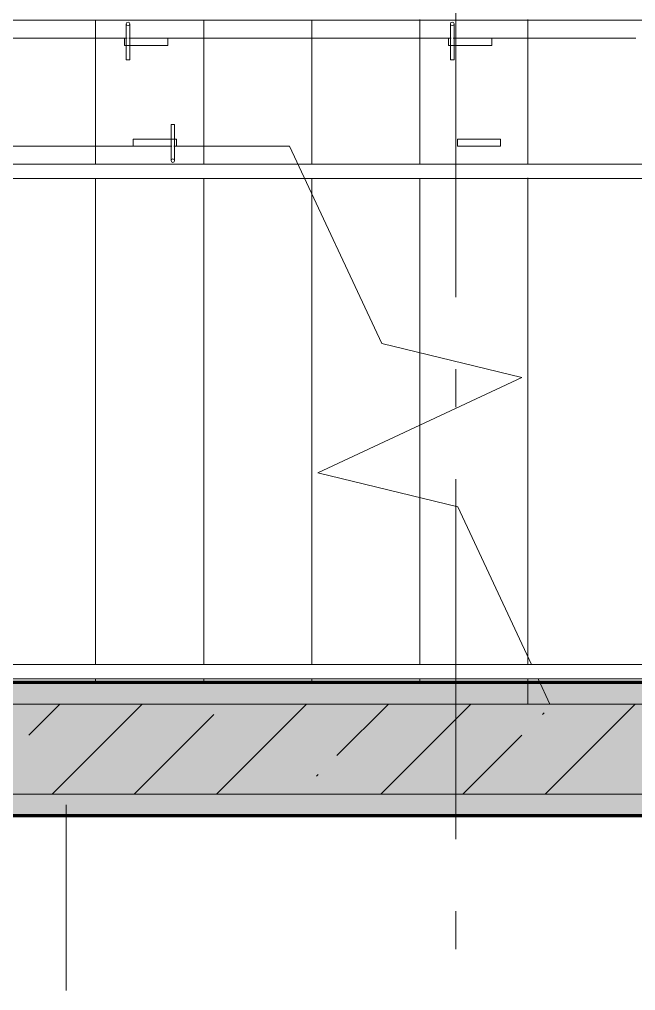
# Model space of a CAD drawing. Header units: millimetres. Extents: x -537608 to 253996, y -217170 to 186033.
# Drawn here: x -269623 to -267912, y 26853 to 29551 of the extents above; entities that cross this region are included whole.
import ezdxf

# ---------------------------------------------------------------- set-up
doc = ezdxf.new("R2010")
doc.units = ezdxf.units.MM
doc.layers.add('16) Лак 1.6м', color=160, linetype='Continuous', lineweight=90)
doc.layers.add('PDF _Геометрия', color=7, linetype='Continuous')
doc.layers.add('PDF _Сплошная заливка', color=7, linetype='Continuous', true_color=0xffffff)

msp = doc.modelspace()

# ---------------------------------------------------------------- hatches: boundary and pattern name
at = {"layer": 'PDF _Сплошная заливка', "true_color": 0x56bc34, "transparency": 33554559}
msp.add_hatch(color=85, dxfattribs=at).paths.add_polyline_path([(-265161.3488, 27649.0007), (-264911.3488, 27649.0007), (-264911.3488, 27709.0035), (-272351.3511, 27709.0035), (-272351.3511, 27649.0007), (-266113.7491, 27649.0007)])
at = {"layer": 'PDF _Сплошная заливка', "transparency": 33554559}
msp.add_hatch(color=256, dxfattribs=at).paths.add_polyline_path([(-265161.3488, 27399.0039), (-265161.3488, 27649.0007), (-272161.3508, 27649.0007), (-272161.3508, 27399.0039), (-266113.7491, 27399.0039)])
at = {"layer": 'PDF _Сплошная заливка', "true_color": 0xff7d7d, "transparency": 33554559}
msp.add_hatch(color=11, dxfattribs=at).paths.add_polyline_path([(-265221.3495, 27339.0011), (-265161.3488, 27339.0011), (-265161.3488, 27399.0039), (-272101.3522, 27399.0039), (-272101.3522, 27339.0011), (-266113.7491, 27339.0011)])

# ---------------------------------------------------------------- linework, layer by layer
at = {"layer": '16) Лак 1.6м'}
for points in [[(-272351.3511, 30799.35), (-272351.3511, 30989.0038), (-265131.349, 30989.0038), (-265131.349, 30799.0034), (-265131.349, 30769.002), (-264971.3501, 30769.002), (-264971.3501, 27709.0035), (-272351.3511, 27709.0035), (-272351.3511, 29149.3516)], [(-272721.3514, 29149.3516), (-272721.3514, 27089.0043), (-272101.3522, 27089.0043), (-272101.3522, 27339.0011), (-265221.3495, 27339.0011), (-265221.3495, 27089.0043), (-264911.3488, 27089.0043)]]:
    msp.add_lwpolyline(points, dxfattribs=at)
at = {"layer": 'PDF _Геометрия', "color": 253, "lineweight": 9, "true_color": 0xaaaaaa}
for p, q in [((-268411.3498, 28779.7238), (-268411.3498, 29779.7237)), ((-269411.3498, 29499.0043), (-269411.3498, 29549.8442)), ((-269411.3498, 29549.8442), (-269411.3498, 29499.0043)), ((-269111.3506, 29499.0043), (-269111.3506, 29549.9561)), ((-269111.3506, 29549.9561), (-269111.3506, 29499.0043)), ((-268811.3493, 29499.0043), (-268811.3493, 29550.0724)), ((-268811.3493, 29550.0724), (-268811.3493, 29499.0043)), ((-268511.3502, 29499.0043), (-268511.3502, 29550.9853)), ((-268511.3502, 29550.9853), (-268511.3502, 29499.0043)), ((-268211.3511, 29499.0043), (-268211.3511, 29550.9853)), ((-268211.3511, 29550.9853), (-268211.3511, 29499.0043)), ((-269411.3498, 29499.0043), (-269711.351, 29499.0043)), ((-269331.3502, 29499.0043), (-269411.3498, 29499.0043)), ((-269411.3498, 29199.0031), (-269411.3498, 29499.0043)), ((-269411.3498, 29499.0043), (-269411.3498, 29199.0031)), ((-269111.3506, 29499.0043), (-269211.351, 29499.0043)), ((-268811.3493, 29499.0043), (-269111.3506, 29499.0043)), ((-269111.3506, 29199.0031), (-269111.3506, 29499.0043)), ((-269111.3506, 29499.0043), (-269111.3506, 29199.0031)), ((-268511.3502, 29499.0043), (-268811.3493, 29499.0043)), ((-268811.3493, 29148.5034), (-268811.3493, 29499.0043)), ((-268811.3493, 29499.0043), (-268811.3493, 29148.5034)), ((-268431.3507, 29499.0043), (-268511.3502, 29499.0043)), ((-268511.3502, 29148.034), (-268511.3502, 29499.0043)), ((-268511.3502, 29499.0043), (-268511.3502, 29148.034)), ((-268211.3511, 29499.0043), (-268311.3493, 29499.0043)), ((-267911.3498, 29499.0043), (-268211.3511, 29499.0043)), ((-268211.3511, 29147.9436), (-268211.3511, 29499.0043)), ((-268211.3511, 29499.0043), (-268211.3511, 29147.9436)), ((-269711.351, 29199.0031), (-269411.3498, 29199.0031)), ((-269411.3498, 29199.0031), (-269199.5033, 29199.0031)), ((-269411.3498, 29148.5034), (-269411.3498, 29199.0031)), ((-269411.3498, 29199.0031), (-269411.3498, 29148.5034)), ((-269194.5021, 29199.0031), (-269111.3506, 29199.0031)), ((-269111.3506, 29199.0031), (-268872.7387, 29199.0031)), ((-269111.3506, 29148.5034), (-269111.3506, 29199.0031)), ((-269111.3506, 29199.0031), (-269111.3506, 29148.5034)), ((-268872.7387, 29199.0031), (-268617.0043, 28650.5809)), ((-269411.3498, 27759.0038), (-269411.3498, 29109.5047)), ((-269411.3498, 29109.5047), (-269411.3498, 27759.0038)), ((-269111.3506, 27759.0038), (-269111.3506, 29109.5047)), ((-269111.3506, 29109.5047), (-269111.3506, 27759.0038)), ((-268811.3493, 29067.3542), (-268811.3493, 29109.5047)), ((-268811.3493, 29109.5047), (-268811.3493, 29067.3542)), ((-268511.3502, 28624.9005), (-268511.3502, 29110.6673)), ((-268511.3502, 29110.6673), (-268511.3502, 28624.9005)), ((-268211.3511, 27780.6495), (-268211.3511, 29110.7577)), ((-268211.3511, 29110.7577), (-268211.3511, 27780.6495)), ((-268811.3493, 27759.0038), (-268811.3493, 29067.3542)), ((-268811.3493, 29067.3542), (-268811.3493, 27759.0038)), ((-268617.0043, 28650.5809), (-268228.1291, 28556.0706)), ((-268511.3502, 28424.004), (-268511.3502, 28624.9005)), ((-268511.3502, 28624.9005), (-268511.3502, 28424.004)), ((-268411.3498, 28473.888), (-268411.3498, 28579.7229)), ((-268228.1291, 28556.0706), (-268794.5714, 28291.9332)), ((-268511.3502, 28223.1032), (-268511.3502, 28424.004)), ((-268511.3502, 28424.004), (-268511.3502, 28223.1032)), ((-268794.5714, 28291.9332), (-268405.6961, 28197.4271)), ((-268411.3498, 27273.8915), (-268411.3498, 28273.8915)), ((-268511.3502, 27759.0038), (-268511.3502, 28223.1032)), ((-268511.3502, 28223.1032), (-268511.3502, 27759.0038)), ((-268405.6961, 28197.4271), (-268201.2559, 27759.0038)), ((-268211.3511, 27759.0038), (-268211.3511, 27780.6495)), ((-268211.3511, 27780.6495), (-268211.3511, 27759.0038)), ((-269411.3498, 27709.0035), (-269411.3498, 27719.0019)), ((-269411.3498, 27719.0019), (-269411.3498, 27709.0035)), ((-269111.3506, 27709.0035), (-269111.3506, 27719.0019)), ((-269111.3506, 27719.0019), (-269111.3506, 27709.0035)), ((-268811.3493, 27709.0035), (-268811.3493, 27719.0019)), ((-268811.3493, 27719.0019), (-268811.3493, 27709.0035)), ((-268511.3502, 27709.0035), (-268511.3502, 27719.0019)), ((-268511.3502, 27719.0019), (-268511.3502, 27709.0035)), ((-268211.3511, 27649.0007), (-268211.3511, 27719.0019)), ((-268211.3511, 27719.0019), (-268211.3511, 27649.0007)), ((-268149.9617, 27649.0007), (-268182.6027, 27719.0019)), ((-269558.1145, 27649.0007), (-269452.2796, 27649.0007)), ((-269252.2809, 27649.0007), (-268252.2809, 27649.0007)), ((-268211.3511, 27649.0007), (-268149.9617, 27649.0007)), ((-268052.28, 27649.0007), (-267946.4473, 27649.0007)), ((-268411.3498, 26968.0557), (-268411.3498, 27073.8906))]:
    msp.add_line(p, q, dxfattribs=at)
at = {"layer": 'PDF _Геометрия', "lineweight": 9}
for p, q in [((-270306.0724, 29549.0045), (-266416.6289, 29549.0045)), ((-269326.3511, 29539.0019), (-269326.3511, 29538.7522)), ((-269326.3511, 29538.7522), (-269326.3511, 29539.0019)), ((-269326.3511, 29538.7522), (-269326.3511, 29530.3814)), ((-269326.3511, 29530.3814), (-269326.3511, 29538.7522)), ((-269326.3511, 29530.3814), (-269326.3511, 29514.0018)), ((-269326.3511, 29514.0018), (-269326.3511, 29530.3814)), ((-269316.3506, 29532.8875), (-269316.3506, 29539.0019)), ((-269316.3506, 29539.0019), (-269316.3506, 29532.8875)), ((-269316.3506, 29517.537), (-269316.3506, 29532.8875)), ((-269316.3506, 29532.8875), (-269316.3506, 29517.537)), ((-268426.3494, 29539.0019), (-268426.3494, 29538.7522)), ((-268426.3494, 29538.7522), (-268426.3494, 29539.0019)), ((-268426.3494, 29538.7522), (-268426.3494, 29530.3814)), ((-268426.3494, 29530.3814), (-268426.3494, 29538.7522)), ((-268426.3494, 29530.3814), (-268426.3494, 29514.0018)), ((-268426.3494, 29514.0018), (-268426.3494, 29530.3814)), ((-268416.3511, 29532.8875), (-268416.3511, 29539.0019)), ((-268416.3511, 29539.0019), (-268416.3511, 29532.8875)), ((-268416.3511, 29517.537), (-268416.3511, 29532.8875)), ((-268416.3511, 29532.8875), (-268416.3511, 29517.537)), ((-269323.8516, 29499.0043), (-269331.3502, 29499.0043)), ((-269331.3502, 29499.0043), (-269331.3502, 29479.0034)), ((-269326.3511, 29514.0018), (-269326.3511, 29439.0015)), ((-269326.3511, 29439.0015), (-269326.3511, 29514.0018)), ((-269211.351, 29499.0043), (-269318.8502, 29499.0043)), ((-269316.3506, 29514.0018), (-269316.3506, 29517.537)), ((-269316.3506, 29517.537), (-269316.3506, 29514.0018)), ((-269316.3506, 29514.0018), (-269316.3506, 29439.0015)), ((-269316.3506, 29439.0015), (-269316.3506, 29514.0018)), ((-269211.351, 29479.0034), (-269211.351, 29499.0043)), ((-268423.8498, 29499.0043), (-268431.3507, 29499.0043)), ((-268431.3507, 29499.0043), (-268431.3507, 29479.0034)), ((-268426.3494, 29514.0018), (-268426.3494, 29439.0015)), ((-268426.3494, 29439.0015), (-268426.3494, 29514.0018)), ((-268311.3493, 29499.0043), (-268418.8507, 29499.0043)), ((-268416.3511, 29514.0018), (-268416.3511, 29517.537)), ((-268416.3511, 29517.537), (-268416.3511, 29514.0018)), ((-268416.3511, 29514.0018), (-268416.3511, 29439.0015)), ((-268416.3511, 29439.0015), (-268416.3511, 29514.0018)), ((-268311.3493, 29479.0034), (-268311.3493, 29499.0043)), ((-269331.3502, 29479.0034), (-269211.351, 29479.0034)), ((-268431.3507, 29479.0034), (-268311.3493, 29479.0034)), ((-269326.1811, 29439.0015), (-269326.3511, 29439.0015)), ((-269326.3511, 29439.0015), (-269326.1811, 29439.0015)), ((-269326.1811, 29439.0015), (-269326.3511, 29439.0015)), ((-269326.3511, 29439.0015), (-269326.1811, 29439.0015)), ((-269325.6816, 29439.0015), (-269326.1811, 29439.0015)), ((-269326.1811, 29439.0015), (-269325.6816, 29439.0015)), ((-269325.6816, 29439.0015), (-269326.1811, 29439.0015)), ((-269326.1811, 29439.0015), (-269325.6816, 29439.0015)), ((-269324.8871, 29439.0015), (-269325.6816, 29439.0015)), ((-269325.6816, 29439.0015), (-269324.8871, 29439.0015)), ((-269324.8871, 29439.0015), (-269325.6816, 29439.0015)), ((-269325.6816, 29439.0015), (-269324.8871, 29439.0015)), ((-269323.8516, 29439.0015), (-269324.8871, 29439.0015)), ((-269322.6437, 29439.0015), (-269323.8516, 29439.0015)), ((-269321.3498, 29439.0015), (-269322.6437, 29439.0015)), ((-269320.0559, 29439.0015), (-269321.3498, 29439.0015)), ((-269318.8502, 29439.0015), (-269320.0559, 29439.0015)), ((-269317.8146, 29439.0015), (-269318.8502, 29439.0015)), ((-269317.8146, 29439.0015), (-269317.0202, 29439.0015)), ((-269317.0202, 29439.0015), (-269317.8146, 29439.0015)), ((-269317.8146, 29439.0015), (-269317.0202, 29439.0015)), ((-269317.0202, 29439.0015), (-269317.8146, 29439.0015)), ((-269317.0202, 29439.0015), (-269316.5207, 29439.0015)), ((-269316.5207, 29439.0015), (-269317.0202, 29439.0015)), ((-269317.0202, 29439.0015), (-269316.5207, 29439.0015)), ((-269316.5207, 29439.0015), (-269317.0202, 29439.0015)), ((-269316.5207, 29439.0015), (-269316.3506, 29439.0015)), ((-269316.3506, 29439.0015), (-269316.5207, 29439.0015)), ((-269316.5207, 29439.0015), (-269316.3506, 29439.0015)), ((-269316.3506, 29439.0015), (-269316.5207, 29439.0015)), ((-268426.1793, 29439.0015), (-268426.3494, 29439.0015)), ((-268426.3494, 29439.0015), (-268426.1793, 29439.0015)), ((-268426.1793, 29439.0015), (-268426.3494, 29439.0015)), ((-268426.3494, 29439.0015), (-268426.1793, 29439.0015)), ((-268425.6799, 29439.0015), (-268426.1793, 29439.0015)), ((-268426.1793, 29439.0015), (-268425.6799, 29439.0015)), ((-268425.6799, 29439.0015), (-268426.1793, 29439.0015)), ((-268426.1793, 29439.0015), (-268425.6799, 29439.0015)), ((-268424.8854, 29439.0015), (-268425.6799, 29439.0015)), ((-268425.6799, 29439.0015), (-268424.8854, 29439.0015)), ((-268424.8854, 29439.0015), (-268425.6799, 29439.0015)), ((-268425.6799, 29439.0015), (-268424.8854, 29439.0015)), ((-268423.8498, 29439.0015), (-268424.8854, 29439.0015)), ((-268422.6442, 29439.0015), (-268423.8498, 29439.0015)), ((-268421.3503, 29439.0015), (-268422.6442, 29439.0015)), ((-268420.0563, 29439.0015), (-268421.3503, 29439.0015)), ((-268418.8507, 29439.0015), (-268420.0563, 29439.0015)), ((-268417.8151, 29439.0015), (-268418.8507, 29439.0015)), ((-268417.8151, 29439.0015), (-268417.0207, 29439.0015)), ((-268417.0207, 29439.0015), (-268417.8151, 29439.0015)), ((-268417.8151, 29439.0015), (-268417.0207, 29439.0015)), ((-268417.0207, 29439.0015), (-268417.8151, 29439.0015)), ((-268417.0207, 29439.0015), (-268416.5212, 29439.0015)), ((-268416.5212, 29439.0015), (-268417.0207, 29439.0015)), ((-268417.0207, 29439.0015), (-268416.5212, 29439.0015)), ((-268416.5212, 29439.0015), (-268417.0207, 29439.0015)), ((-268416.5212, 29439.0015), (-268416.3511, 29439.0015)), ((-268416.3511, 29439.0015), (-268416.5212, 29439.0015)), ((-268416.5212, 29439.0015), (-268416.3511, 29439.0015)), ((-268416.3511, 29439.0015), (-268416.5212, 29439.0015)), ((-269202.0029, 29259.0016), (-269202.0029, 29184.0012)), ((-269201.8328, 29259.0016), (-269202.0029, 29259.0016)), ((-269202.0029, 29259.0016), (-269201.8328, 29259.0016)), ((-269201.3334, 29259.0016), (-269201.8328, 29259.0016)), ((-269201.8328, 29259.0016), (-269201.3334, 29259.0016)), ((-269200.5389, 29259.0016), (-269201.3334, 29259.0016)), ((-269201.3334, 29259.0016), (-269200.5389, 29259.0016)), ((-269200.5389, 29259.0016), (-269199.5033, 29259.0016)), ((-269199.5033, 29259.0016), (-269198.2977, 29259.0016)), ((-269198.2977, 29259.0016), (-269197.0038, 29259.0016)), ((-269197.0038, 29259.0016), (-269195.7098, 29259.0016)), ((-269195.7098, 29259.0016), (-269194.5021, 29259.0016)), ((-269194.5021, 29259.0016), (-269193.4665, 29259.0016)), ((-269193.4665, 29259.0016), (-269192.672, 29259.0016)), ((-269192.672, 29259.0016), (-269193.4665, 29259.0016)), ((-269192.672, 29259.0016), (-269192.1726, 29259.0016)), ((-269192.1726, 29259.0016), (-269192.672, 29259.0016)), ((-269192.1726, 29259.0016), (-269192.0025, 29259.0016)), ((-269192.0025, 29259.0016), (-269192.1726, 29259.0016)), ((-269192.0025, 29184.0012), (-269192.0025, 29259.0016)), ((-269187.0033, 29219.004), (-269307.0025, 29219.004)), ((-269307.0025, 29219.004), (-269307.0025, 29199.0031)), ((-269187.0033, 29199.0031), (-269187.0033, 29219.004)), ((-268287.0038, 29219.004), (-268407.003, 29219.004)), ((-268407.003, 29219.004), (-268407.003, 29199.0031)), ((-268407.003, 29199.0031), (-268287.0038, 29199.0031)), ((-268287.0038, 29199.0031), (-268287.0038, 29219.004)), ((-269202.0029, 29184.0012), (-269202.0029, 29180.4704)), ((-269202.0029, 29180.4704), (-269202.0029, 29165.1155)), ((-269192.0025, 29167.6216), (-269192.0025, 29184.0012)), ((-266412.2799, 29149.0029), (-270301.7256, 29149.0029)), ((-269202.0029, 29165.1155), (-269202.0029, 29159.0011)), ((-269192.0025, 29159.2552), (-269192.0025, 29167.6216)), ((-269192.0025, 29159.0011), (-269192.0025, 29159.2552)), ((-266355.4893, 29149.3516), (-268849.5858, 29149.3516)), ((-270301.7256, 29109.0009), (-266412.2799, 29109.0009)), ((-270969.2771, 27759.0038), (-266049.2746, 27759.0038)), ((-266049.2746, 27719.0019), (-270969.2771, 27719.0019)), ((-264971.3501, 27709.0035), (-272351.3511, 27709.0035)), ((-265161.3488, 27649.0007), (-272161.3508, 27649.0007)), ((-272161.3508, 27649.0007), (-265161.3488, 27649.0007)), ((-269596.7557, 27562.6974), (-269510.4503, 27649.0007)), ((-269532.3523, 27399.0039), (-269282.3512, 27649.0007)), ((-269076.1541, 27399.0039), (-268826.1552, 27649.0007)), ((-268741.3869, 27505.6699), (-268598.0562, 27649.0007)), ((-268619.9581, 27399.0039), (-268369.9571, 27649.0007)), ((-268163.76, 27399.0039), (-267913.7611, 27649.0007)), ((-269304.2532, 27399.0039), (-269083.5345, 27619.7206)), ((-268171.1404, 27619.7206), (-268166.3995, 27624.4613)), ((-268391.8591, 27399.0039), (-268228.1657, 27562.6974)), ((-268798.4122, 27448.6468), (-268793.6693, 27453.3876)), ((-272101.3522, 27399.0039), (-265161.3488, 27399.0039)), ((-265161.3488, 27399.0039), (-272101.3522, 27399.0039)), ((-269493.0587, 27369.0004), (-269493.0587, 26852.8511)), ((-272101.3522, 27339.0011), (-265221.3495, 27339.0011))]:
    msp.add_line(p, q, dxfattribs=at)
for centre, radius in [((-269321.3502, 29539.0031), 5.0004), ((-269321.3502, 29539.0031), 5.0004), ((-268421.3488, 29539.0026), 4.9999), ((-268421.3488, 29539.0026), 4.9999), ((-269197.0034, 29159.0043), 5.0004)]:
    msp.add_circle(centre, radius, dxfattribs=at)

doc.saveas('drawing.dxf')
